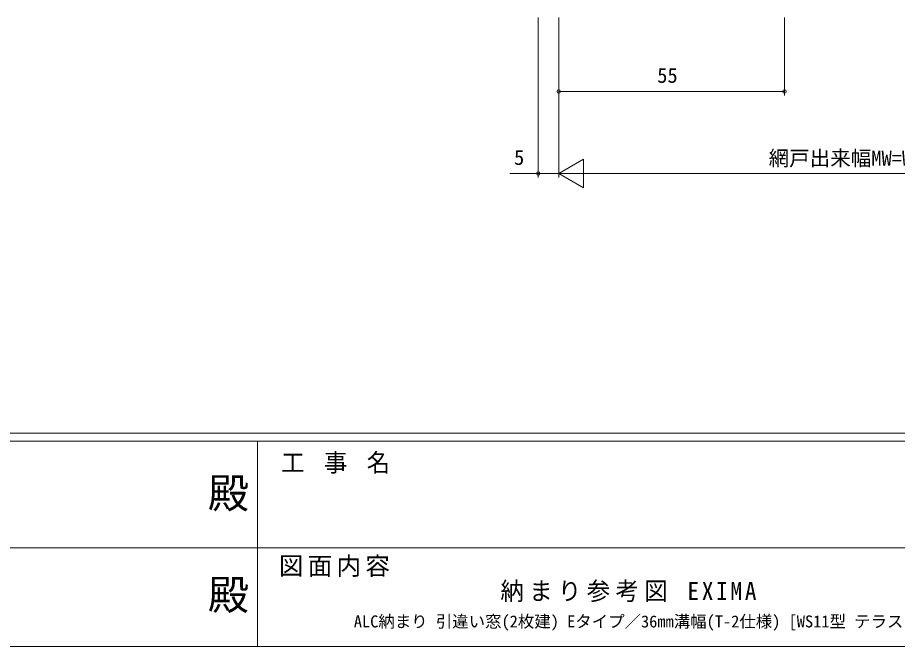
# Model space of a CAD drawing. Units: millimetres, scale not verified. Extents: x -594 to 539, y -420 to 386.
# Drawn here: x -98.5 to 115.9, y -420 to -266.8 of the extents above; entities that cross this region are included whole.
import ezdxf
from ezdxf.enums import TextEntityAlignment as Align

# ---------------------------------------------------------------- set-up
doc = ezdxf.new("R2010")
doc.units = ezdxf.units.MM
doc.header["$LTSCALE"] = 2
doc.layers.add('0-1_YKK_ZWAK', color=7, linetype='Continuous', lineweight=9)
doc.layers.add('0-7_YKK_D', color=6, linetype='Continuous', lineweight=9)
doc.layers.add('0-2_USER1', color=7, linetype='Continuous')
doc.styles.add('ＭＳ ゴシック', font='')
doc.styles.get('ＭＳ ゴシック').set_extended_font_data('MS Gothic')

msp = doc.modelspace()

# ---------------------------------------------------------------- linework, layer by layer
at = {"layer": '0-1_YKK_ZWAK'}
for p, q in [((510, -368), (-590, -368)), ((456, -370), (-590, -370)), ((-40, -370), (-40, -420)), ((-222, -395.999), (-38, -395.999)), ((-38, -395.999), (146, -395.999)), ((-590, -420), (456, -420))]:
    msp.add_line(p, q, dxfattribs=at)
at = {"layer": '0-7_YKK_D'}
for p, q in [((28.363, -266.766), (28.363, -305.766)), ((33.363, -266.766), (33.363, -285.766)), ((33.363, -266.766), (33.363, -305.766)), ((33.363, -266.766), (33.363, -305.766)), ((88.363, -266.766), (88.363, -285.766)), ((33.363, -284.766), (88.363, -284.766)), ((33.363, -304.766), (39.425, -301.266)), ((39.425, -308.266), (39.425, -301.266)), ((28.363, -304.766), (21.463, -304.766)), ((33.363, -304.766), (28.363, -304.766)), ((33.363, -304.766), (45.487, -304.766)), ((33.363, -304.766), (39.425, -308.266)), ((40.363, -304.766), (191.363, -304.766))]:
    msp.add_line(p, q, dxfattribs=at)
for centre in [(33.363, -284.766), (88.363, -284.766), (28.363, -304.766)]:
    msp.add_circle(centre, 0.425, dxfattribs=at)

# ---------------------------------------------------------------- texts
at = {"layer": '0-1_YKK_ZWAK', "color": 3, "style": 'ＭＳ ゴシック'}
for p in [(-52.117, -388.509), (-52.117, -413.254)]:
    msp.add_text('殿', height=7.331, dxfattribs=at).set_placement(p, align=Align.BOTTOM_LEFT)
at = {"layer": '0-1_YKK_ZWAK', "char_height": 4.399, "attachment_point": 7, "style": 'ＭＳ ゴシック'}
for s, insert in [('\\T1.22;\\W0.95;工\\~事\\~名', (-34.268, -377.904)), ('\\T1.17;図面内容', (-34.832, -403.069))]:
    msp.add_mtext(s, dxfattribs=dict(at, insert=insert))
at = {"layer": '0-2_USER1', "color": 4, "style": 'ＭＳ ゴシック'}
msp.add_text('ALC納まり 引違い窓(2枚建) Eタイプ／36mm溝幅(T-2仕様) [WS11型 テラスタイプ] 外装:ALC板', height=2.933, dxfattribs=at).set_placement((-16.57, -416.26), align=Align.BOTTOM_LEFT)
at = {"layer": '0-2_USER1', "insert": (19.139, -409.213), "char_height": 4.399, "attachment_point": 7, "style": 'ＭＳ ゴシック'}
msp.add_mtext('\\T1.23;\\W0.95;納まり参考図\\~EXIMA', dxfattribs=at)
at = {"layer": '0-7_YKK_D', "color": 4, "style": 'ＭＳ ゴシック'}
for s, p in [('55', (57.343, -283.766)), ('5', (22.463, -303.766)), ('網戸出来幅MW=W/2+15', (84.503, -303.966))]:
    msp.add_text(s, height=3.666, dxfattribs=at).set_placement(p, align=Align.BOTTOM_LEFT)

doc.saveas('drawing.dxf')
